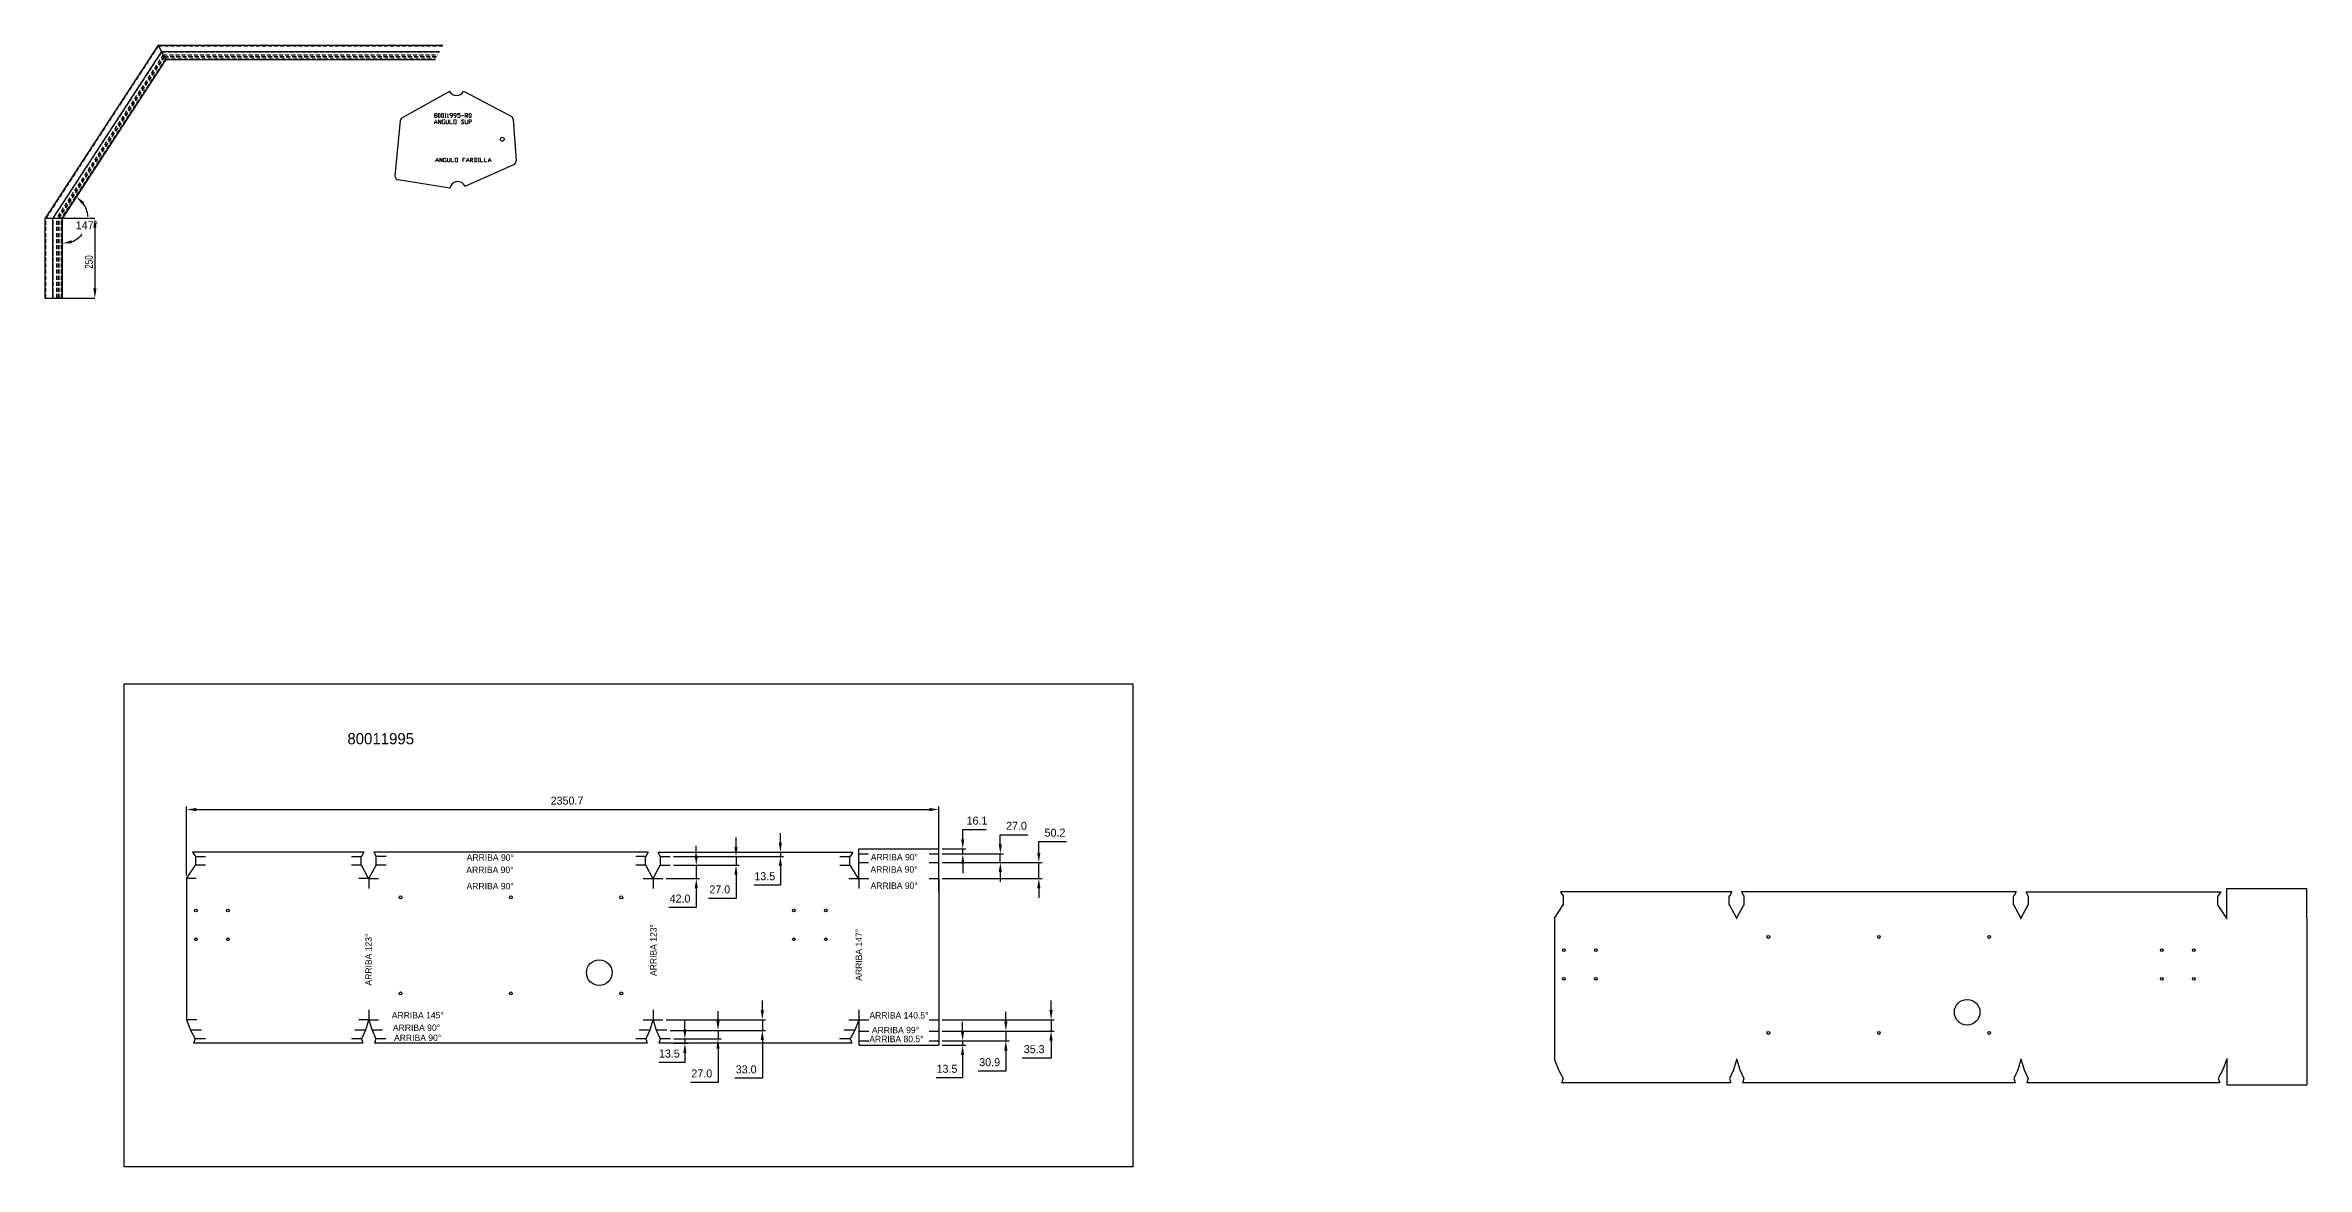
# Model space of a CAD drawing. Extents: x -3691 to 13028, y -15755 to 4299.
# Drawn here: x 5961 to 13028, y 794 to 4299 of the extents above; entities that cross this region are included whole.
import ezdxf

# ---------------------------------------------------------------- set-up
doc = ezdxf.new("R2010")
doc.units = 0
doc.header["$PDSIZE"] = -1
doc.linetypes.add('HIDDEN', pattern=[1.905, 1.27, -0.635])
doc.layers.get('0').update_dxf_attribs({"linetype": 'CONTINUOUS'})
doc.layers.get('Defpoints').update_dxf_attribs({"linetype": 'CONTINUOUS'})
doc.layers.add('FORMATO', color=7, linetype='CONTINUOUS')
doc.layers.add('MARCADO', color=6, linetype='CONTINUOUS')
doc.styles.add('SLDTEXTSTYLE1', font='TXT', dxfattribs={"width": 0.75})
doc.dimstyles.new('ISO-25', dxfattribs={"dimtxt": 2.5, "dimasz": 2.5, "dimexe": 1.25, "dimexo": 0.625, "dimtad": 1, "dimdsep": 46, "dimtxsty": 'Standard', "dimcen": 2.5, "dimadec": 0, "dimazin": 0, "dimtfac": 1, "dimtmove": 0, "dimatfit": 3, "dimfxl": 1, "dimarcsym": 0})
doc.dimstyles.new('SLDDIMSTYLE2', dxfattribs={"dimtxt": 25, "dimasz": 30, "dimexe": 0, "dimexo": 0.0625, "dimgap": 6.25, "dimtad": 1, "dimdec": 1, "dimrnd": 1e-09, "dimzin": 12, "dimdsep": 46, "dimtxsty": 'SLDTEXTSTYLE1', "dimsah": 1, "dimcen": 0.09, "dimadec": 0, "dimazin": 0, "dimtfac": 1, "dimtofl": 0, "dimtmove": 0, "dimatfit": 3, "dimfxl": 1, "dimtolj": 1, "dimtzin": 12, "dimarcsym": 0})

# ---------------------------------------------------------------- blocks, each defined once
blk = doc.blocks.new('*D82')
at = {"color": 0, "lineweight": -2, "transparency": 16777216}
for p, q in [((8827.9, 1818.1), (8827.9, 1848.1)), ((8827.9, 1848.1), (8901.4, 1848.1)), ((8763.2, 1788.1), (8837.9, 1788.1)), ((8763.2, 1772), (8837.9, 1772)), ((8827.9, 1772), (8827.9, 1788.1)), ((8827.9, 1742), (8827.9, 1712))]:
    blk.add_line(p, q, dxfattribs=at)
at = {"color": 0, "transparency": 16777216}
for points in [[(8822.9, 1818.1), (8832.9, 1818.1), (8827.9, 1788.1)], [(8822.9, 1742), (8832.9, 1742), (8827.9, 1772)]]:
    blk.add_solid(points, dxfattribs=at)
at = {"layer": 'Defpoints', "color": 0, "transparency": 16777216}
for p in [(8753.2, 1788.1), (8753.2, 1772), (8827.9, 1788.1)]:
    blk.add_point(p, dxfattribs=at)
at = {"color": 0, "transparency": 16777216, "insert": (8872.3, 1875.8), "char_height": 25, "attachment_point": 5}
blk.add_mtext('16.1', dxfattribs=at)
blk = doc.blocks.new('*D83')
at = {"color": 0, "lineweight": -2, "transparency": 16777216}
for p, q in [((8763.2, 1772), (8955.2, 1772)), ((8945.2, 1802), (8945.2, 1832)), ((8945.2, 1832), (9031.3, 1832)), ((8945.2, 1745), (8945.2, 1772)), ((8763.2, 1745), (8955.2, 1745)), ((8945.2, 1715), (8945.2, 1685))]:
    blk.add_line(p, q, dxfattribs=at)
at = {"color": 0, "transparency": 16777216}
for points in [[(8940.2, 1802), (8950.2, 1802), (8945.2, 1772)], [(8940.2, 1715), (8950.2, 1715), (8945.2, 1745)]]:
    blk.add_solid(points, dxfattribs=at)
at = {"layer": 'Defpoints', "color": 0, "transparency": 16777216}
for p in [(8753.2, 1772), (8753.2, 1745), (8945.2, 1745)]:
    blk.add_point(p, dxfattribs=at)
at = {"color": 0, "transparency": 16777216, "insert": (8995.9, 1859.7), "char_height": 25, "attachment_point": 5}
blk.add_mtext('27.0', dxfattribs=at)
blk = doc.blocks.new('*D84')
at = {"color": 0, "lineweight": -2, "transparency": 16777216}
for p, q in [((9065.5, 1775), (9065.5, 1810.4)), ((9065.5, 1810.4), (9151.6, 1810.4)), ((8763.2, 1745), (9075.5, 1745)), ((9065.5, 1694.8), (9065.5, 1745)), ((8763.2, 1694.8), (9075.5, 1694.8)), ((9065.5, 1664.8), (9065.5, 1634.8))]:
    blk.add_line(p, q, dxfattribs=at)
at = {"color": 0, "transparency": 16777216}
for points in [[(9060.5, 1775), (9070.5, 1775), (9065.5, 1745)], [(9060.5, 1664.8), (9070.5, 1664.8), (9065.5, 1694.8)]]:
    blk.add_solid(points, dxfattribs=at)
at = {"layer": 'Defpoints', "color": 0, "transparency": 16777216}
for p in [(8753.2, 1745), (8753.2, 1694.8), (9065.5, 1694.8)]:
    blk.add_point(p, dxfattribs=at)
at = {"color": 0, "transparency": 16777216, "insert": (9116.2, 1838.1), "char_height": 25, "attachment_point": 5}
blk.add_mtext('50.2', dxfattribs=at)
blk = doc.blocks.new('*D85')
at = {"color": 0, "lineweight": -2, "transparency": 16777216}
for p, q in [((7995.1, 1766.8), (7995.1, 1796.8)), ((7924.1, 1736.8), (8005.1, 1736.8)), ((7995.1, 1736.8), (7995.1, 1694.8)), ((7901, 1694.8), (8005.1, 1694.8)), ((7995.1, 1664.8), (7995.1, 1604.6)), ((7995.1, 1604.6), (7909, 1604.6))]:
    blk.add_line(p, q, dxfattribs=at)
at = {"color": 0, "transparency": 16777216}
for points in [[(7990.1, 1766.8), (8000.1, 1766.8), (7995.1, 1736.8)], [(7990.1, 1664.8), (8000.1, 1664.8), (7995.1, 1694.8)]]:
    blk.add_solid(points, dxfattribs=at)
at = {"layer": 'Defpoints', "color": 0, "transparency": 16777216}
for p in [(7914.1, 1736.8), (7995.1, 1736.8), (7891, 1694.8)]:
    blk.add_point(p, dxfattribs=at)
at = {"color": 0, "transparency": 16777216, "insert": (7944.4, 1632.4), "char_height": 25, "attachment_point": 5}
blk.add_mtext('42.0', dxfattribs=at)
blk = doc.blocks.new('*D86')
at = {"color": 0, "lineweight": -2, "transparency": 16777216}
for p, q in [((8119.3, 1793.8), (8119.3, 1823.8)), ((7924.1, 1763.8), (8129.3, 1763.8)), ((7924.1, 1736.8), (8129.3, 1736.8)), ((8119.3, 1763.8), (8119.3, 1736.8)), ((8119.3, 1706.8), (8119.3, 1633.1)), ((8119.3, 1633.1), (8033.3, 1633.1))]:
    blk.add_line(p, q, dxfattribs=at)
at = {"color": 0, "transparency": 16777216}
for points in [[(8114.3, 1793.8), (8124.3, 1793.8), (8119.3, 1763.8)], [(8114.3, 1706.8), (8124.3, 1706.8), (8119.3, 1736.8)]]:
    blk.add_solid(points, dxfattribs=at)
at = {"layer": 'Defpoints', "color": 0, "transparency": 16777216}
for p in [(7914.1, 1763.8), (7914.1, 1736.8), (8119.3, 1763.8)]:
    blk.add_point(p, dxfattribs=at)
at = {"color": 0, "transparency": 16777216, "insert": (8068.7, 1660.8), "char_height": 25, "attachment_point": 5}
blk.add_mtext('27.0', dxfattribs=at)
blk = doc.blocks.new('*D87')
at = {"color": 0, "lineweight": -2, "transparency": 16777216}
for p, q in [((8041.7, 1777.3), (8267.9, 1777.3)), ((8257.9, 1807.3), (8257.9, 1837.3)), ((8257.9, 1777.3), (8257.9, 1763.8)), ((7924.1, 1763.8), (8267.9, 1763.8)), ((8257.9, 1733.8), (8257.9, 1674.5)), ((8257.9, 1674.5), (8176, 1674.5))]:
    blk.add_line(p, q, dxfattribs=at)
at = {"color": 0, "transparency": 16777216}
for points in [[(8252.9, 1807.3), (8262.9, 1807.3), (8257.9, 1777.3)], [(8252.9, 1733.8), (8262.9, 1733.8), (8257.9, 1763.8)]]:
    blk.add_solid(points, dxfattribs=at)
at = {"layer": 'Defpoints', "color": 0, "transparency": 16777216}
for p in [(8031.7, 1777.3), (8257.9, 1777.3), (7914.1, 1763.8)]:
    blk.add_point(p, dxfattribs=at)
at = {"color": 0, "transparency": 16777216, "insert": (8209.3, 1702.2), "char_height": 25, "attachment_point": 5}
blk.add_mtext('13.5', dxfattribs=at)
blk = doc.blocks.new('*D88')
at = {"color": 0, "lineweight": -2, "transparency": 16777216}
for p, q in [((8827.2, 1217.6), (8827.2, 1247.6)), ((8763.2, 1187.6), (8837.2, 1187.6)), ((8763.2, 1174.1), (8837.2, 1174.1)), ((8827.2, 1187.6), (8827.2, 1174.1)), ((8827.2, 1144.1), (8827.2, 1072.7)), ((8827.2, 1072.7), (8745.2, 1072.7))]:
    blk.add_line(p, q, dxfattribs=at)
at = {"color": 0, "transparency": 16777216}
for points in [[(8822.2, 1217.6), (8832.2, 1217.6), (8827.2, 1187.6)], [(8822.2, 1144.1), (8832.2, 1144.1), (8827.2, 1174.1)]]:
    blk.add_solid(points, dxfattribs=at)
at = {"layer": 'Defpoints', "color": 0, "transparency": 16777216}
for p in [(8753.2, 1187.6), (8753.2, 1174.1), (8827.2, 1174.1)]:
    blk.add_point(p, dxfattribs=at)
at = {"color": 0, "transparency": 16777216, "insert": (8778.6, 1100.4), "char_height": 25, "attachment_point": 5}
blk.add_mtext('13.5', dxfattribs=at)
blk = doc.blocks.new('*D89')
at = {"color": 0, "lineweight": -2, "transparency": 16777216}
for p, q in [((8962.6, 1248.5), (8962.6, 1278.5)), ((8763.2, 1218.5), (8972.6, 1218.5)), ((8962.6, 1218.5), (8962.6, 1187.6)), ((8763.2, 1187.6), (8972.6, 1187.6)), ((8962.6, 1157.6), (8962.6, 1093.2)), ((8962.6, 1093.2), (8876.5, 1093.2))]:
    blk.add_line(p, q, dxfattribs=at)
at = {"color": 0, "transparency": 16777216}
for points in [[(8957.6, 1248.5), (8967.6, 1248.5), (8962.6, 1218.5)], [(8957.6, 1157.6), (8967.6, 1157.6), (8962.6, 1187.6)]]:
    blk.add_solid(points, dxfattribs=at)
at = {"layer": 'Defpoints', "color": 0, "transparency": 16777216}
for p in [(8753.2, 1218.5), (8962.6, 1218.5), (8753.2, 1187.6)]:
    blk.add_point(p, dxfattribs=at)
at = {"color": 0, "transparency": 16777216, "insert": (8912, 1121), "char_height": 25, "attachment_point": 5}
blk.add_mtext('30.9', dxfattribs=at)
blk = doc.blocks.new('*D90')
at = {"color": 0, "lineweight": -2, "transparency": 16777216}
for p, q in [((9103.8, 1283.8), (9103.8, 1313.8)), ((8763.2, 1253.8), (9113.8, 1253.8)), ((8763.2, 1218.5), (9113.8, 1218.5)), ((9103.8, 1253.8), (9103.8, 1218.5)), ((9103.8, 1134), (9013.6, 1134)), ((9103.8, 1188.5), (9103.8, 1134))]:
    blk.add_line(p, q, dxfattribs=at)
at = {"color": 0, "transparency": 16777216}
for points in [[(9098.8, 1283.8), (9108.8, 1283.8), (9103.8, 1253.8)], [(9098.8, 1188.5), (9108.8, 1188.5), (9103.8, 1218.5)]]:
    blk.add_solid(points, dxfattribs=at)
at = {"layer": 'Defpoints', "color": 0, "transparency": 16777216}
for p in [(8753.2, 1253.8), (8753.2, 1218.5), (9103.8, 1253.8)]:
    blk.add_point(p, dxfattribs=at)
at = {"color": 0, "transparency": 16777216, "insert": (9051.1, 1161.7), "char_height": 25, "attachment_point": 5}
blk.add_mtext('35.3', dxfattribs=at)
blk = doc.blocks.new('*D91')
at = {"color": 0, "lineweight": -2, "transparency": 16777216}
for p, q in [((8201.6, 1283.8), (8201.6, 1313.8)), ((7901, 1253.8), (8211.6, 1253.8)), ((7913.1, 1220.7), (8211.6, 1220.7)), ((8201.6, 1253.8), (8201.6, 1220.7)), ((8201.6, 1190.7), (8201.6, 1070.8)), ((8201.6, 1070.8), (8115.6, 1070.8))]:
    blk.add_line(p, q, dxfattribs=at)
at = {"color": 0, "transparency": 16777216}
for points in [[(8196.6, 1283.8), (8206.6, 1283.8), (8201.6, 1253.8)], [(8196.6, 1190.7), (8206.6, 1190.7), (8201.6, 1220.7)]]:
    blk.add_solid(points, dxfattribs=at)
at = {"layer": 'Defpoints', "color": 0, "transparency": 16777216}
for p in [(7891, 1253.8), (7903.1, 1220.7), (8201.6, 1220.7)]:
    blk.add_point(p, dxfattribs=at)
at = {"color": 0, "transparency": 16777216, "insert": (8151, 1098.6), "char_height": 25, "attachment_point": 5}
blk.add_mtext('33.0', dxfattribs=at)
blk = doc.blocks.new('*D92')
at = {"color": 0, "lineweight": -2, "transparency": 16777216}
for p, q in [((8063.1, 1250.7), (8063.1, 1280.7)), ((7913.1, 1220.7), (8073.1, 1220.7)), ((8063.1, 1220.7), (8063.1, 1193.7)), ((7925.1, 1193.7), (8073.1, 1193.7)), ((8063.1, 1163.7), (8063.1, 1058.1)), ((8063.1, 1058.1), (7977, 1058.1))]:
    blk.add_line(p, q, dxfattribs=at)
at = {"color": 0, "transparency": 16777216}
for points in [[(8058.1, 1250.7), (8068.1, 1250.7), (8063.1, 1220.7)], [(8058.1, 1163.7), (8068.1, 1163.7), (8063.1, 1193.7)]]:
    blk.add_solid(points, dxfattribs=at)
at = {"layer": 'Defpoints', "color": 0, "transparency": 16777216}
for p in [(7903.1, 1220.7), (7915.1, 1193.7), (8063.1, 1193.7)]:
    blk.add_point(p, dxfattribs=at)
at = {"color": 0, "transparency": 16777216, "insert": (8012.5, 1085.8), "char_height": 25, "attachment_point": 5}
blk.add_mtext('27.0', dxfattribs=at)
blk = doc.blocks.new('*D93')
at = {"color": 0, "lineweight": -2, "transparency": 16777216}
for p, q in [((7959.6, 1223.7), (7959.6, 1253.7)), ((7925.1, 1193.7), (7969.6, 1193.7)), ((7925.1, 1180.2), (7969.6, 1180.2)), ((7959.6, 1193.7), (7959.6, 1180.2)), ((7959.6, 1150.2), (7959.6, 1120.2)), ((7959.6, 1120.2), (7877.7, 1120.2))]:
    blk.add_line(p, q, dxfattribs=at)
at = {"color": 0, "transparency": 16777216}
for points in [[(7954.6, 1223.7), (7964.6, 1223.7), (7959.6, 1193.7)], [(7954.6, 1150.2), (7964.6, 1150.2), (7959.6, 1180.2)]]:
    blk.add_solid(points, dxfattribs=at)
at = {"layer": 'Defpoints', "color": 0, "transparency": 16777216}
for p in [(7915.1, 1193.7), (7915.1, 1180.2), (7959.6, 1180.2)]:
    blk.add_point(p, dxfattribs=at)
at = {"color": 0, "transparency": 16777216, "insert": (7911, 1148), "char_height": 25, "attachment_point": 5}
blk.add_mtext('13.5', dxfattribs=at)
blk = doc.blocks.new('*D94')
at = {"color": 0, "lineweight": -2, "transparency": 16777216}
for p, q in [((6402.5, 1704.8), (6402.5, 1920.7)), ((6432.5, 1910.7), (8723.2, 1910.7)), ((8753.2, 1654.3), (8753.2, 1920.7))]:
    blk.add_line(p, q, dxfattribs=at)
at = {"color": 0, "transparency": 16777216}
for points in [[(6432.5, 1915.7), (6432.5, 1905.7), (6402.5, 1910.7)], [(8723.2, 1915.7), (8723.2, 1905.7), (8753.2, 1910.7)]]:
    blk.add_solid(points, dxfattribs=at)
at = {"layer": 'Defpoints', "color": 0, "transparency": 16777216}
for p in [(8753.2, 1910.7), (6402.5, 1694.8), (8753.2, 1644.3)]:
    blk.add_point(p, dxfattribs=at)
at = {"color": 0, "transparency": 16777216, "insert": (7591.3, 1938.4), "char_height": 25, "attachment_point": 5}
blk.add_mtext('2350.7', dxfattribs=at)
blk = doc.blocks.new('*D101')
at = {"layer": 'Defpoints', "color": 0, "ltscale": 10, "transparency": 16777216}
for p in [(5984.7, 3759.1), (5984.7, 3509.1), (6116, 3509.1)]:
    blk.add_point(p, dxfattribs=at)
at = {"layer": 'FORMATO', "color": 0, "lineweight": -2, "ltscale": 10, "transparency": 16777216}
for p, q in [((5984.7, 3759.1), (6116, 3759.1)), ((6116, 3729.1), (6116, 3539.1)), ((5984.7, 3509.1), (6116, 3509.1))]:
    blk.add_line(p, q, dxfattribs=at)
at = {"layer": 'FORMATO', "color": 0, "ltscale": 10, "transparency": 16777216}
for points in [[(6111, 3729.1), (6121, 3729.1), (6116, 3759.1)], [(6111, 3539.1), (6121, 3539.1), (6116, 3509.1)]]:
    blk.add_solid(points, dxfattribs=at)
at = {"layer": 'FORMATO', "color": 0, "ltscale": 10, "transparency": 16777216, "insert": (6097.3, 3621.6), "char_height": 25, "attachment_point": 5, "rotation": 90, "style": 'SLDTEXTSTYLE1'}
blk.add_mtext('\\A1;250', dxfattribs=at)
blk = doc.blocks.new('*D103')
at = {"color": 0, "lineweight": -2, "transparency": 16777216}
for start, end in [(3.61703, 35.1467), (291.71113, 320.69142)]:
    blk.add_arc((6014.5, 3759.1), 79.6, start, end, dxfattribs=at)
at = {"color": 0, "transparency": 16777216}
for points in [[(6076.1, 3801.3), (6083.1, 3808.5), (6058, 3825.8)], [(6044.9, 3680.2), (6043, 3690), (6014.5, 3679.4)]]:
    blk.add_solid(points, dxfattribs=at)
at = {"layer": 'Defpoints', "color": 0, "transparency": 16777216}
for p in [(6337.7, 4254.1), (6014.5, 3759.1), (6014.5, 3759.1), (6074.5, 3706.8), (6014.5, 3509.1)]:
    blk.add_point(p, dxfattribs=at)
at = {"color": 0, "transparency": 16777216, "insert": (6090.8, 3736.4), "char_height": 25, "attachment_point": 5}
blk.add_mtext('147°', dxfattribs=at)

msp = doc.modelspace()

# ---------------------------------------------------------------- linework, layer by layer
at = {"color": 7, "linetype": 'Continuous', "ltscale": 10}
for p, q in [((6313.318395, 4299.087916), (5960.730159, 3759.087916)), ((6324.163116, 4279.055192), (5984.65507, 3759.087916)), ((6337.480334, 4254.455192), (6014.034641, 3759.087916)), ((6337.679159, 4254.087916), (6014.473277, 3759.087916)), ((6313.318395, 4299.087916), (6324.163116, 4279.055192)), ((6313.318395, 4299.087916), (7203.318395, 4299.087916)), ((6324.163116, 4279.055192), (6337.480334, 4254.455192)), ((6324.163116, 4279.055192), (7192.473674, 4279.055192)), ((6337.480334, 4254.455192), (7179.156456, 4254.455192)), ((6337.679159, 4254.087916), (7178.95763, 4254.087916)), ((5960.730159, 3509.087916), (5960.730159, 3759.087916)), ((5960.730159, 3759.087916), (5984.65507, 3759.087916)), ((5984.65507, 3509.087916), (5984.65507, 3759.087916)), ((5984.65507, 3759.087916), (6014.034641, 3759.087916)), ((6014.034641, 3509.087916), (6014.034641, 3759.087916)), ((6014.473277, 3509.087916), (6014.473277, 3759.087916)), ((5960.730159, 3509.087916), (5984.65507, 3509.087916)), ((5984.65507, 3509.087916), (6014.034641, 3509.087916)), ((6014.034641, 3509.087916), (6014.473277, 3509.087916)), ((6402.483623, 1694.805264), (6429.907153, 1736.805264)), ((6971.174997, 1695.684673), (6948.914351, 1736.805264)), ((6972.127133, 1695.684673), (6994.387778, 1736.805264)), ((7859.550946, 1695.684673), (7837.2903, 1736.805264)), ((7860.503082, 1695.684673), (7882.763727, 1736.805264)), ((8753.152985, 1694.805264), (8753.152985, 1744.965507)), ((10677.063451, 1570.978175), (10704.48698, 1612.978175)), ((11245.754825, 1571.857584), (11223.494179, 1612.978175)), ((11246.706961, 1571.857584), (11268.967606, 1612.978175)), ((12134.130774, 1571.857584), (12111.870128, 1612.978175)), ((12135.08291, 1571.857584), (12157.343555, 1612.978175)), ((13027.732813, 1570.978175), (13027.732813, 1621.138418)), ((6953.587969, 1180.24872), (6424.269496, 1180.24872)), ((11228.167797, 1056.421631), (10698.849324, 1056.421631))]:
    msp.add_line(p, q, dxfattribs=at)
at = {"color": 7, "linetype": 'HIDDEN', "ltscale": 10}
for p, q in [((6314.13042, 4297.587916), (5962.521597, 3759.087916)), ((6324.364203, 4278.683738), (5985.098696, 3759.087916)), ((6329.558904, 4269.087916), (5996.558904, 3759.087916)), ((6332.166735, 4264.270645), (6002.312129, 3759.087916)), ((6332.832596, 4263.040645), (6003.781108, 3759.087916)), ((6336.349699, 4256.543738), (6011.540309, 3759.087916)), ((6336.867134, 4255.587916), (6012.68184, 3759.087916)), ((6314.13042, 4297.587916), (7202.506369, 4297.587916)), ((6324.364203, 4278.683738), (7192.272586, 4278.683738)), ((6329.558904, 4269.087916), (7187.077885, 4269.087916)), ((6332.166735, 4264.270645), (7184.470054, 4264.270645)), ((6332.832596, 4263.040645), (7183.804193, 4263.040645)), ((6336.349699, 4256.543738), (7180.28709, 4256.543738)), ((6336.867134, 4255.587916), (7179.769656, 4255.587916)), ((6408.818395, 4299.087916), (6408.818395, 4297.587916)), ((6417.818395, 4297.587916), (6417.818395, 4299.087916)), ((6442.289515, 4299.087916), (6442.289515, 4297.587916)), ((6522.289515, 4297.587916), (6522.289515, 4299.087916)), ((6753.818395, 4299.087916), (6753.818395, 4297.587916)), ((6762.818395, 4297.587916), (6762.818395, 4299.087916)), ((6070.033746, 3926.489804), (6071.28972, 3925.669727)), ((6075.936827, 3932.786917), (6074.680852, 3933.606995)), ((6015.36803, 3842.767537), (6016.624004, 3841.947459)), ((6015.36829, 3842.767936), (6016.624265, 3841.947858)), ((6021.270851, 3849.064251), (6020.014876, 3849.884328)), ((6021.271111, 3849.06465), (6020.015136, 3849.884727)), ((5962.521597, 3509.087916), (5962.521597, 3759.087916)), ((5985.098696, 3509.087916), (5985.098696, 3759.087916)), ((5996.558904, 3509.087916), (5996.558904, 3759.087916)), ((6002.312129, 3509.087916), (6002.312129, 3759.087916)), ((6003.781108, 3509.087916), (6003.781108, 3759.087916)), ((6011.540309, 3509.087916), (6011.540309, 3759.087916)), ((6012.68184, 3509.087916), (6012.68184, 3759.087916))]:
    msp.add_line(p, q, dxfattribs=at)
for p, q in [((7223.74099, 4154.660616), (7076.447445, 4072.361266)), ((7267.707492, 4155.247751), (7416.760722, 4077.113071)), ((7070.358101, 4063.058268), (7053.50103, 3891.385963)), ((7423.161208, 4067.305848), (7432.051114, 3937.67573)), ((6421.092447, 1777.305264), (6429.907153, 1763.805264)), ((6956.222581, 1777.305264), (6421.092447, 1777.305264)), ((6956.222581, 1777.305264), (6948.914351, 1763.805264)), ((7844.59853, 1777.305264), (6987.079549, 1777.305264)), ((6987.079549, 1777.305264), (6994.387778, 1763.805264)), ((7844.59853, 1777.305264), (7837.2903, 1763.805264)), ((7875.455498, 1777.305264), (8484.544162, 1777.305264)), ((7875.455498, 1777.305264), (7882.763727, 1763.805264)), ((8484.544162, 1777.305264), (8475.729456, 1763.805264)), ((8503.152985, 1788.088442), (8753.152985, 1788.088442)), ((8503.152985, 1771.965507), (8503.152985, 1788.088442)), ((8503.152985, 1744.965507), (8503.152985, 1771.965507)), ((8753.152985, 1771.965507), (8753.152985, 1788.088442)), ((8753.152985, 1744.965507), (8753.152985, 1771.965507)), ((6430.386564, 1763.805264), (6429.907153, 1763.805264)), ((6430.386564, 1736.805264), (6429.907153, 1736.805264)), ((6430.886564, 1737.305264), (6430.886564, 1763.305264)), ((6948.102326, 1737.305264), (6948.102326, 1763.305264)), ((6948.602326, 1763.805264), (6948.914351, 1763.805264)), ((6948.602326, 1736.805264), (6948.914351, 1736.805264)), ((6994.387778, 1763.805264), (6994.699804, 1763.805264)), ((6994.699804, 1736.805264), (6994.387778, 1736.805264)), ((6995.199804, 1737.305264), (6995.199804, 1763.305264)), ((7836.478275, 1737.305264), (7836.478275, 1763.305264)), ((7837.2903, 1763.805264), (7836.978275, 1763.805264)), ((7836.978275, 1736.805264), (7837.2903, 1736.805264)), ((7883.075753, 1763.805264), (7882.763727, 1763.805264)), ((7883.075753, 1736.805264), (7882.763727, 1736.805264)), ((7883.575753, 1737.305264), (7883.575753, 1763.305264)), ((8474.750044, 1737.305264), (8474.750044, 1763.305264)), ((8475.729456, 1763.805264), (8475.250044, 1763.805264)), ((8475.250044, 1736.805264), (8475.729456, 1736.805264)), ((8502.606267, 1695.642581), (8475.729456, 1736.805264)), ((8503.152985, 1695.805264), (8503.152985, 1744.965507)), ((6402.483623, 1694.805264), (6402.483623, 1253.776992)), ((8753.152985, 1694.805264), (8753.152985, 1253.776992)), ((10695.672275, 1653.478175), (10704.48698, 1639.978175)), ((11230.802409, 1653.478175), (10695.672275, 1653.478175)), ((10704.966392, 1639.978175), (10704.48698, 1639.978175)), ((10705.466392, 1613.478175), (10705.466392, 1639.478175)), ((11222.682154, 1613.478175), (11222.682154, 1639.478175)), ((11223.182154, 1639.978175), (11223.494179, 1639.978175)), ((11230.802409, 1653.478175), (11223.494179, 1639.978175)), ((12119.178358, 1653.478175), (11261.659377, 1653.478175)), ((11261.659377, 1653.478175), (11268.967606, 1639.978175)), ((11268.967606, 1639.978175), (11269.279632, 1639.978175)), ((11269.779632, 1613.478175), (11269.779632, 1639.478175)), ((12111.058103, 1613.478175), (12111.058103, 1639.478175)), ((12111.870128, 1639.978175), (12111.558103, 1639.978175)), ((12119.178358, 1653.478175), (12111.870128, 1639.978175)), ((12150.035326, 1653.478175), (12759.123989, 1653.478175)), ((12150.035326, 1653.478175), (12157.343555, 1639.978175)), ((12157.655581, 1639.978175), (12157.343555, 1639.978175)), ((12158.155581, 1613.478175), (12158.155581, 1639.478175)), ((12749.329872, 1613.478175), (12749.329872, 1639.478175)), ((12750.309284, 1639.978175), (12749.829872, 1639.978175)), ((12759.123989, 1653.478175), (12750.309284, 1639.978175)), ((12777.732813, 1664.261353), (13027.732813, 1664.261353)), ((12777.732813, 1648.138418), (12777.732813, 1664.261353)), ((12777.732813, 1621.138418), (12777.732813, 1648.138418)), ((13027.732813, 1648.138418), (13027.732813, 1664.261353)), ((13027.732813, 1621.138418), (13027.732813, 1648.138418)), ((10677.063451, 1570.978175), (10677.063451, 1129.949903)), ((10704.966392, 1612.978175), (10704.48698, 1612.978175)), ((11223.182154, 1612.978175), (11223.494179, 1612.978175)), ((11269.279632, 1612.978175), (11268.967606, 1612.978175)), ((12111.558103, 1612.978175), (12111.870128, 1612.978175)), ((12157.655581, 1612.978175), (12157.343555, 1612.978175)), ((12749.829872, 1612.978175), (12750.309284, 1612.978175)), ((12777.186095, 1571.815492), (12750.309284, 1612.978175)), ((12777.732813, 1571.978175), (12777.732813, 1621.138418)), ((13027.732813, 1570.978175), (13027.732813, 1129.949903)), ((6402.483623, 1253.776992), (6414.826939, 1220.74872)), ((6414.826939, 1220.74872), (6429.183094, 1193.74872)), ((6961.417282, 1220.74872), (6949.396108, 1193.74872)), ((6971.357408, 1252.829252), (6961.417282, 1220.74872)), ((6971.944721, 1252.829252), (6981.884848, 1220.74872)), ((6981.884848, 1220.74872), (6993.906022, 1193.74872)), ((7849.793231, 1220.74872), (7837.772057, 1193.74872)), ((7859.731047, 1252.821794), (7849.793231, 1220.74872)), ((7860.322981, 1252.821794), (7870.260797, 1220.74872)), ((7870.260797, 1220.74872), (7882.281971, 1193.74872)), ((8490.809669, 1220.74872), (8476.453514, 1193.74872)), ((8502.802913, 1252.840269), (8490.809669, 1220.74872)), ((8503.152985, 1250.658958), (8504.152985, 1252.658958)), ((8503.152985, 1250.658958), (8503.152985, 1218.517608)), ((8503.152985, 1218.517608), (8503.152985, 1187.617608)), ((8504.152985, 1253.776992), (8504.152985, 1252.658958)), ((8753.152985, 1253.776992), (8753.152985, 1218.517608)), ((8753.152985, 1218.517608), (8753.152985, 1187.617608)), ((6429.183094, 1193.74872), (6424.269496, 1180.24872)), ((6949.396108, 1193.74872), (6953.587969, 1180.24872)), ((6993.906022, 1193.74872), (6989.714161, 1180.24872)), ((7841.963918, 1180.24872), (6989.714161, 1180.24872)), ((7837.772057, 1193.74872), (7841.963918, 1180.24872)), ((7882.281971, 1193.74872), (7878.09011, 1180.24872)), ((8481.367112, 1180.24872), (7878.09011, 1180.24872)), ((8476.453514, 1193.74872), (8481.367112, 1180.24872)), ((8503.152985, 1187.617608), (8503.152985, 1174.117608)), ((8503.152985, 1174.117608), (8753.152985, 1174.117608)), ((8753.152985, 1187.617608), (8753.152985, 1174.117608)), ((10677.063451, 1129.949903), (10689.406767, 1096.921631)), ((10689.406767, 1096.921631), (10703.762922, 1069.921631)), ((10703.762922, 1069.921631), (10698.849324, 1056.421631)), ((11235.99711, 1096.921631), (11223.975935, 1069.921631)), ((11223.975935, 1069.921631), (11228.167797, 1056.421631)), ((11245.937236, 1129.002163), (11235.99711, 1096.921631)), ((11246.524549, 1129.002163), (11256.464676, 1096.921631)), ((11256.464676, 1096.921631), (11268.48585, 1069.921631)), ((11268.48585, 1069.921631), (11264.293989, 1056.421631)), ((12124.373059, 1096.921631), (12112.351885, 1069.921631)), ((12112.351885, 1069.921631), (12116.543746, 1056.421631)), ((12134.310874, 1128.994705), (12124.373059, 1096.921631)), ((12134.902809, 1128.994705), (12144.840625, 1096.921631)), ((12144.840625, 1096.921631), (12156.861799, 1069.921631)), ((12156.861799, 1069.921631), (12152.669938, 1056.421631)), ((12765.389497, 1096.921631), (12751.033342, 1069.921631)), ((12751.033342, 1069.921631), (12755.94694, 1056.421631)), ((12777.382741, 1129.01318), (12765.389497, 1096.921631)), ((12777.732813, 1126.831869), (12778.732813, 1128.831869)), ((12777.732813, 1126.831869), (12777.732813, 1094.690519)), ((12777.732813, 1094.690519), (12777.732813, 1063.790519)), ((12777.732813, 1063.790519), (12777.732813, 1050.290519)), ((12778.732813, 1129.949903), (12778.732813, 1128.831869)), ((13027.732813, 1129.949903), (13027.732813, 1094.690519)), ((13027.732813, 1094.690519), (13027.732813, 1063.790519)), ((13027.732813, 1063.790519), (13027.732813, 1050.290519)), ((12116.543746, 1056.421631), (11264.293989, 1056.421631)), ((12755.94694, 1056.421631), (12152.669938, 1056.421631)), ((12777.732813, 1050.290519), (13027.732813, 1050.290519))]:
    msp.add_line(p, q)
at = {"color": 2}
msp.add_line((7272.671773, 3858.303704), (7424.947166, 3925.886428), dxfattribs=at)
at = {"color": 40, "true_color": 0xf8d731}
msp.add_line((7225.143449, 3852.163347), (7063.523032, 3878.36797), dxfattribs=at)
msp.add_lwpolyline([(6207.437045, 2303.539701), (9359.165137, 2303.539701), (9359.165137, 794.396962), (6207.437045, 794.396962)], close=True)
for centre, radius in [((7388.840682, 4005.341836), 6), ((6431.733542, 1595.183808), 4.25), ((6531.722334, 1595.183808), 4.25), ((8299.955745, 1595.183808), 4.25), ((8399.944537, 1595.183808), 4.25), ((6431.733542, 1505.183808), 4.25), ((6531.722334, 1505.183808), 4.25), ((8299.955745, 1505.183808), 4.25), ((8399.944537, 1505.183808), 4.25), ((10706.31337, 1471.356719), 4.25), ((10806.302162, 1471.356719), 4.25), ((12574.535572, 1471.356719), 4.25), ((12674.524365, 1471.356719), 4.25), ((10706.31337, 1381.356719), 4.25), ((10806.302162, 1381.356719), 4.25), ((12574.535572, 1381.356719), 4.25), ((12674.524365, 1381.356719), 4.25)]:
    msp.add_circle(centre, radius)
at = {"color": 7, "linetype": 'Continuous', "ltscale": 100}
for centre, radius in [((7070.839039, 1636.305264), 4.5), ((7415.839039, 1636.305264), 4.5), ((7760.839039, 1636.305264), 4.5), ((11345.418867, 1512.478175), 4.5), ((11690.418867, 1512.478175), 4.5), ((12035.418867, 1512.478175), 4.5), ((7691.867919, 1401.105264), 40), ((7070.839039, 1336.305264), 4.5), ((7415.839039, 1336.305264), 4.5), ((7760.839039, 1336.305264), 4.5), ((11966.447747, 1277.278175), 40), ((11345.418867, 1212.478175), 4.5), ((11690.418867, 1212.478175), 4.5), ((12035.418867, 1212.478175), 4.5)]:
    msp.add_circle(centre, radius, dxfattribs=at)
for centre, radius, start, end in [((7245.565318, 4166.854824), 25, 209.1940035489, 332.3361773159), ((7082.300664, 4061.885588), 12, 119.1940035489, 174.3919161603), ((7411.189327, 4066.484828), 12, 3.923145621, 62.3361773159), ((7065.443593, 3890.213283), 12, 174.3919161603, 260.7903873177), ((7420.079233, 3936.85471), 12, 293.9325610847, 3.923145621), ((7249.821184, 3848.162177), 25, 23.9325610847, 170.7903873177), ((6430.886564, 1763.805264), 0.5, 269.9999999943, 179.9999999999), ((6430.886564, 1736.805264), 0.5, 180.0000000003, 90), ((6948.102326, 1763.805264), 0.5, 0, 270), ((6948.102326, 1736.805264), 0.5, 90, 0), ((6995.199804, 1763.805264), 0.5, 270.0000000001, 180.0000000001), ((6995.199804, 1736.805264), 0.5, 180.0000000002, 90), ((7836.478275, 1763.805264), 0.5, 359.9999999998, 269.9999999966), ((7836.478275, 1736.805264), 0.5, 90, 359.9999999998), ((7883.575753, 1763.805264), 0.5, 270, 180), ((7883.575753, 1736.805264), 0.5, 180.0000000003, 90), ((8474.750044, 1763.805264), 0.5, 0.0000000071, 270.0000000001), ((8474.750044, 1736.805264), 0.5, 90, 0.0000000002), ((6971.651065, 1694.805264), 1, 118.4289131165, 61.5710868836), ((7860.027014, 1694.805264), 1, 118.4289131165, 61.5710868837), ((8503.152985, 1694.805264), 1, 123.142173767, 89.9999999998), ((10705.466392, 1639.978175), 0.5, 269.9999999943, 179.9999999999), ((11222.682154, 1639.978175), 0.5, 0, 270), ((11269.779632, 1639.978175), 0.5, 270, 180.0000000001), ((12111.058103, 1639.978175), 0.5, 359.9999999998, 269.9999999966), ((12158.155581, 1639.978175), 0.5, 270, 180), ((12749.329872, 1639.978175), 0.5, 0.0000000071, 270.0000000001), ((10705.466392, 1612.978175), 0.5, 180.0000000003, 90), ((11222.682154, 1612.978175), 0.5, 90, 0), ((11246.230893, 1570.978175), 1, 118.4289131165, 61.5710868836), ((11269.779632, 1612.978175), 0.5, 180.0000000002, 90), ((12111.058103, 1612.978175), 0.5, 90, 359.9999999998), ((12134.606842, 1570.978175), 1, 118.4289131165, 61.5710868837), ((12158.155581, 1612.978175), 0.5, 180.0000000003, 90), ((12749.329872, 1612.978175), 0.5, 90, 0.0000000002), ((12777.732813, 1570.978175), 1, 123.142173767, 89.9999999998), ((6971.651065, 1253.785163), 1, 287.0769983563, 252.9230016437), ((7860.027014, 1253.776992), 1, 287.2155518961, 252.7844481039), ((8503.152985, 1253.776992), 1, 0.0000000001, 249.5082932208), ((11246.230893, 1129.958074), 1, 287.0769983563, 252.9230016437), ((12134.606842, 1129.949903), 1, 287.215551896, 252.784448104), ((12777.732813, 1129.949903), 1, 0.0000000001, 249.5082932209)]:
    msp.add_arc(centre, radius, start, end)
at = {"layer": 'MARCADO'}
for p, q in [((8503.152985, 1771.965507), (8533.152985, 1771.965507)), ((8723.152985, 1771.965507), (8753.152985, 1771.965507)), ((6431.386564, 1763.805264), (6461.386564, 1763.805264)), ((6461.386564, 1736.805264), (6431.386564, 1736.805264)), ((6917.602326, 1763.805264), (6947.602326, 1763.805264)), ((6947.602326, 1736.805264), (6917.602326, 1736.805264)), ((7025.699804, 1763.805264), (6995.699804, 1763.805264)), ((7025.699804, 1736.805264), (6995.699804, 1736.805264)), ((7835.978275, 1763.805264), (7805.978275, 1763.805264)), ((7835.978275, 1736.805264), (7805.978275, 1736.805264)), ((7884.075753, 1763.805264), (7914.075753, 1763.805264)), ((7884.075753, 1736.805264), (7914.075753, 1736.805264)), ((8444.250044, 1763.805264), (8474.250044, 1763.805264)), ((8444.250044, 1736.805264), (8474.250044, 1736.805264)), ((8503.152985, 1744.965507), (8533.152985, 1744.965507)), ((8723.152985, 1744.965507), (8753.152985, 1744.965507)), ((6432.483623, 1694.805264), (6402.483623, 1694.805264)), ((6970.651065, 1694.805264), (6940.651065, 1694.805264)), ((6971.651065, 1693.805264), (6971.651065, 1663.805264)), ((6972.651065, 1694.805264), (7002.651065, 1694.805264)), ((7829.027014, 1694.805264), (7859.027014, 1694.805264)), ((7860.027014, 1693.805264), (7860.027014, 1663.805264)), ((7861.027014, 1694.805264), (7891.027014, 1694.805264)), ((8472.152985, 1694.805264), (8502.152985, 1694.805264)), ((8503.152985, 1693.805264), (8503.152985, 1663.805264)), ((8504.152985, 1694.805264), (8534.152985, 1694.805264)), ((8723.152985, 1694.805264), (8753.152985, 1694.805264)), ((6971.651065, 1284.785163), (6971.651065, 1254.785163)), ((7860.027014, 1284.776992), (7860.027014, 1254.776992)), ((8503.152985, 1284.776992), (8503.152985, 1254.776992)), ((6434.510171, 1253.776992), (6402.483623, 1253.776992)), ((6448.804041, 1220.74872), (6414.826939, 1220.74872)), ((6961.417282, 1220.74872), (6928.578194, 1220.74872)), ((6970.651098, 1253.776992), (6940.651066, 1253.776992)), ((6972.651031, 1253.776992), (7002.651064, 1253.776992)), ((7014.723936, 1220.74872), (6981.884848, 1220.74872)), ((7849.793231, 1220.74872), (7816.954143, 1220.74872)), ((7829.027014, 1253.776992), (7859.027014, 1253.776992)), ((7861.027014, 1253.776992), (7891.027014, 1253.776992)), ((7903.099885, 1220.74872), (7870.260797, 1220.74872)), ((8490.809669, 1220.74872), (8456.832567, 1220.74872)), ((8472.152985, 1253.776992), (8502.152985, 1253.776992)), ((8503.152985, 1218.517608), (8534.152985, 1218.517608)), ((8504.152985, 1253.776992), (8534.152985, 1253.776992)), ((8723.152985, 1253.776992), (8753.152985, 1253.776992)), ((8723.152985, 1218.517608), (8753.152985, 1218.517608)), ((6461.108427, 1193.74872), (6429.183094, 1193.74872)), ((6949.396108, 1193.74872), (6917.983151, 1193.74872)), ((7025.318979, 1193.74872), (6993.906022, 1193.74872)), ((7837.772057, 1193.74872), (7806.3591, 1193.74872)), ((7915.12106, 1193.74872), (7882.281971, 1193.74872)), ((8476.453514, 1193.74872), (8442.476413, 1193.74872)), ((8503.152985, 1187.617608), (8534.152985, 1187.617608)), ((8723.152985, 1187.617608), (8753.152985, 1187.617608))]:
    msp.add_line(p, q, dxfattribs=at)
at = {"layer": 'MARCADO', "lineweight": 0}
for points in [[(7179.363424, 4073.667628), (7177.371509, 4075.659543), (7177.371509, 4077.689041), (7179.363424, 4079.680955), (7183.347253, 4079.680955), (7185.339168, 4081.67287), (7185.339168, 4083.664785), (7183.347253, 4085.694283), (7179.363424, 4085.694283), (7177.371509, 4083.664785), (7177.371509, 4081.67287), (7179.363424, 4079.680955)], [(7177.371509, 4053.673315), (7177.371509, 4057.694728), (7181.355339, 4065.662386), (7185.339168, 4057.694728), (7185.339168, 4053.673315)], [(7177.371509, 4057.694728), (7185.339168, 4057.694728)], [(7183.347253, 4079.680955), (7185.339168, 4077.689041), (7185.339168, 4075.659543), (7183.347253, 4073.667628), (7179.363424, 4073.667628)], [(7189.360581, 4053.673315), (7189.360581, 4065.662386), (7197.328239, 4053.673315), (7197.328239, 4065.662386)], [(7207.325396, 4059.686642), (7209.31731, 4059.686642), (7209.31731, 4053.673315), (7203.341566, 4053.673315), (7201.349652, 4055.66523), (7201.349652, 4063.670472), (7203.341566, 4065.662386), (7209.31731, 4065.662386)], [(7209.31731, 4083.664785), (7211.346808, 4085.694283), (7211.346808, 4073.667628)], [(7209.31731, 4073.667628), (7213.338723, 4073.667628)], [(7213.338723, 4065.662386), (7213.338723, 4055.66523), (7215.330638, 4053.673315), (7219.314467, 4053.673315), (7221.343965, 4055.66523), (7221.343965, 4065.662386)], [(7217.322552, 4083.664785), (7219.314467, 4085.694283), (7219.314467, 4073.667628)], [(7217.322552, 4073.667628), (7221.343965, 4073.667628)], [(7227.319709, 4073.667628), (7229.311623, 4073.667628), (7233.333036, 4077.689041), (7233.333036, 4083.664785), (7231.303538, 4085.694283), (7227.319709, 4085.694283), (7225.327794, 4083.664785), (7225.327794, 4081.67287), (7227.319709, 4079.680955), (7233.333036, 4079.680955)], [(7225.327794, 4065.662386), (7225.327794, 4053.673315), (7233.333036, 4053.673315)], [(7239.30878, 4073.667628), (7241.300694, 4073.667628), (7245.322107, 4077.689041), (7245.322107, 4083.664785), (7243.292609, 4085.694283), (7239.30878, 4085.694283), (7237.316865, 4083.664785), (7237.316865, 4081.67287), (7239.30878, 4079.680955), (7245.322107, 4079.680955)], [(7249.305936, 4075.659543), (7251.297851, 4073.667628), (7255.319264, 4073.667628), (7257.311178, 4075.659543), (7257.311178, 4079.680955), (7255.319264, 4081.67287), (7249.305936, 4081.67287), (7249.305936, 4085.694283), (7257.311178, 4085.694283)], [(7261.295007, 4079.680955), (7269.300249, 4079.680955)], [(7261.295007, 4055.66523), (7263.286922, 4053.673315), (7267.308335, 4053.673315), (7269.300249, 4055.66523), (7261.295007, 4063.670472), (7263.286922, 4065.662386), (7267.308335, 4065.662386), (7269.300249, 4063.670472)], [(7273.284079, 4073.667628), (7273.284079, 4085.694283), (7279.297406, 4085.694283), (7281.28932, 4083.664785), (7281.28932, 4081.67287), (7279.297406, 4079.680955), (7273.284079, 4079.680955)], [(7273.284079, 4065.662386), (7273.284079, 4055.66523), (7275.275993, 4053.673315), (7279.297406, 4053.673315), (7281.28932, 4055.66523), (7281.28932, 4065.662386)], [(7275.275993, 4079.680955), (7281.28932, 4073.667628)], [(7285.27315, 4053.673315), (7285.27315, 4065.662386), (7291.286477, 4065.662386), (7293.278392, 4063.670472), (7293.278392, 4061.678557), (7291.286477, 4059.686642), (7285.27315, 4059.686642)], [(7181.468089, 3934.609436), (7181.468089, 3938.593266), (7185.489501, 3946.598507), (7189.47333, 3938.593266), (7189.47333, 3934.609436)], [(7181.468089, 3938.593266), (7189.47333, 3938.593266)], [(7193.45716, 3934.609436), (7193.45716, 3946.598507), (7201.462402, 3934.609436), (7201.462402, 3946.598507)], [(7211.459558, 3940.622764), (7213.451473, 3940.622764), (7213.451473, 3934.609436), (7207.438146, 3934.609436), (7205.446231, 3936.601351), (7205.446231, 3944.606593), (7207.438146, 3946.598507), (7213.451473, 3946.598507)], [(7217.435302, 3946.598507), (7217.435302, 3936.601351), (7219.427217, 3934.609436), (7223.448629, 3934.609436), (7225.440544, 3936.601351), (7225.440544, 3946.598507)], [(7229.424373, 3946.598507), (7229.424373, 3934.609436), (7237.429615, 3934.609436)], [(7265.42917, 3934.609436), (7265.42917, 3946.598507), (7273.396828, 3946.598507)], [(7265.42917, 3940.622764), (7269.412999, 3940.622764)], [(7277.418241, 3934.609436), (7277.418241, 3938.593266), (7281.40207, 3946.598507), (7285.3859, 3938.593266), (7285.3859, 3934.609436)], [(7277.418241, 3938.593266), (7285.3859, 3938.593266)], [(7289.407312, 3934.609436), (7289.407312, 3946.598507), (7295.383056, 3946.598507), (7297.374971, 3944.606593), (7297.374971, 3942.614678), (7295.383056, 3940.622764), (7289.407312, 3940.622764)], [(7291.399227, 3940.622764), (7297.374971, 3934.609436)], [(7301.396383, 3934.609436), (7307.372127, 3934.609436), (7309.364042, 3936.601351), (7309.364042, 3944.606593), (7307.372127, 3946.598507), (7301.396383, 3946.598507)], [(7303.388298, 3946.598507), (7303.388298, 3934.609436)], [(7313.385454, 3946.598507), (7317.369284, 3946.598507)], [(7313.385454, 3934.609436), (7317.369284, 3934.609436)], [(7315.377369, 3946.598507), (7315.377369, 3934.609436)], [(7321.390696, 3946.598507), (7321.390696, 3934.609436), (7329.358355, 3934.609436)], [(7333.379767, 3946.598507), (7333.379767, 3934.609436), (7341.347426, 3934.609436)], [(7345.368839, 3934.609436), (7345.368839, 3938.593266), (7349.352668, 3946.598507), (7353.336497, 3938.593266), (7353.336497, 3934.609436)], [(7345.368839, 3938.593266), (7353.336497, 3938.593266)]]:
    msp.add_lwpolyline(points, dxfattribs=at)
for points in [[(7191.352495, 4073.667628), (7189.360581, 4075.659543), (7189.360581, 4083.664785), (7191.352495, 4085.694283), (7193.34441, 4085.694283), (7195.336325, 4083.664785), (7195.336325, 4075.659543), (7193.34441, 4073.667628), (7191.352495, 4073.667628)], [(7201.349652, 4073.667628), (7199.357737, 4075.659543), (7199.357737, 4083.664785), (7201.349652, 4085.694283), (7203.341566, 4085.694283), (7205.333481, 4083.664785), (7205.333481, 4075.659543), (7203.341566, 4073.667628), (7201.349652, 4073.667628)], [(7237.316865, 4053.673315), (7237.316865, 4065.662386), (7245.322107, 4065.662386), (7245.322107, 4053.673315), (7237.316865, 4053.673315)], [(7287.265064, 4073.667628), (7285.27315, 4075.659543), (7285.27315, 4083.664785), (7287.265064, 4085.694283), (7289.294562, 4085.694283), (7291.286477, 4083.664785), (7291.286477, 4075.659543), (7289.294562, 4073.667628), (7287.265064, 4073.667628)], [(7241.413444, 3934.609436), (7241.413444, 3946.598507), (7249.418686, 3946.598507), (7249.418686, 3934.609436), (7241.413444, 3934.609436)]]:
    msp.add_lwpolyline(points, close=True, dxfattribs=at)

# ---------------------------------------------------------------- texts
at = {"attachment_point": 1}
for s, width, insert, char_height in [('80011995', 332.05908245, (6905.005479, 2149.605891), 35), ('ARRIBA 90%%D', 500.40091203, (7277.841467, 1770.555482), 20), ('ARRIBA 90%%D', 500.40091203, (8540.43613, 1771.851055), 20), ('ARRIBA 90%%D', 500.40091203, (7276.80522, 1732.231688), 20), ('ARRIBA 90%%D', 500.40091203, (8539.399883, 1733.527261), 20), ('ARRIBA 90%%D', 500.40091203, (7277.323505, 1681.4785), 20), ('ARRIBA 90%%D', 500.40091203, (8539.918169, 1682.774073), 20), ('ARRIBA 145%%D', 500.40091203, (7043.842537, 1278.008274), 20), ('ARRIBA 140.5%%D', 500.40091203, (8536.132643, 1277.663167), 20), ('ARRIBA 90%%D', 500.40091203, (7047.171363, 1238.917575), 20), ('ARRIBA 90%%D', 500.40091203, (7050.765651, 1207.519687), 20), ('ARRIBA 80.5%%D', 500.40091203, (8535.791333, 1203.688955), 20), ('ARRIBA 99%%D', 500.40091203, (8543.963, 1231.628337), 20)]:
    msp.add_mtext_dynamic_manual_height_columns(s, width=width, gutter_width=175, heights=[0], dxfattribs=dict(at, insert=insert, char_height=char_height))
at = {"char_height": 20, "attachment_point": 1, "rotation": 90}
for s, insert in [('ARRIBA 123%%D', (6961.034843, 1360.734383)), ('ARRIBA 123%%D', (7850.984509, 1390.602545)), ('ARRIBA 147%%D', (8492.857587, 1375.55372))]:
    msp.add_mtext_dynamic_manual_height_columns(s, width=500.40091203, gutter_width=175, heights=[0], dxfattribs=dict(at, insert=insert))

# ---------------------------------------------------------------- dimensions: what is measured, and where the dimension line sits
dim = msp.add_angular_dim_2l(base=(6074.539499, 3706.785856), line1=((6337.679159, 4254.087916), (6014.473277, 3759.087916)), line2=((6014.473277, 3509.087916), (6014.473277, 3759.087916)), dimstyle='ISO-25', override={"dimtxt": 25, "dimasz": 30, "dimexe": 10, "dimexo": 10, "dimgap": 15.24, "dimtih": 1, "dimtoh": 1, "dimdec": 1, "dimzin": 0, "dimtzin": 0})
dim.commit()
dim.dimension.update_dxf_attribs({"geometry": '*D103', "text_midpoint": (6090.811136, 3736.372551)})
at = {"color": 4}
dim = msp.add_linear_dim(base=(8753.152985, 1910.696643), p1=(6402.483623, 1694.805264), p2=(8753.152985, 1644.303896), dimstyle='ISO-25', override={"dimtxt": 25, "dimasz": 30, "dimexe": 10, "dimexo": 10, "dimgap": 15.24, "dimtih": 1, "dimtoh": 1, "dimdec": 1, "dimzin": 0, "dimtzin": 0}, dxfattribs=at)
dim.commit()
dim.dimension.update_dxf_attribs({"geometry": '*D94', "text_midpoint": (7591.310838, 1910.696643), "dimtype": 160})
for base, p1, p2, picture, middle in [((8827.87616, 1788.088442), (8753.152985, 1771.965507), (8753.152985, 1788.088442), '*D82', (8872.282827, 1875.828442)), ((7959.621231, 1180.24872), (7915.12106, 1193.74872), (7915.12106, 1180.24872), '*D93', (7911.047898, 1147.98872))]:
    dim = msp.add_linear_dim(base=base, p1=p1, p2=p2, angle=90, dimstyle='ISO-25', override={"dimtxt": 25, "dimasz": 30, "dimexe": 10, "dimexo": 10, "dimgap": 15.24, "dimtih": 1, "dimtoh": 1, "dimdec": 1, "dimzin": 0, "dimtzin": 0}, dxfattribs=at)
    dim.commit()
    dim.dimension.update_dxf_attribs({"geometry": picture, "text_midpoint": middle})
for base, p1, p2, picture, middle in [((8945.211087, 1744.965507), (8753.152985, 1771.965507), (8753.152985, 1744.965507), '*D83', (8995.867754, 1831.965507)), ((9065.548615, 1694.805264), (8753.152985, 1744.965507), (8753.152985, 1694.805264), '*D84', (9116.205282, 1810.396465)), ((7995.073236, 1736.805264), (7891.027014, 1694.805264), (7914.075753, 1736.805264), '*D85', (7944.416569, 1604.641226)), ((8257.917089, 1777.305264), (7914.075753, 1763.805264), (8031.656107, 1777.305264), '*D87', (8209.343756, 1674.497044)), ((8119.338584, 1763.805264), (7914.075753, 1736.805264), (7914.075753, 1763.805264), '*D86', (8068.681917, 1633.100966)), ((8201.632855, 1220.74872), (7891.027014, 1253.776992), (7903.099885, 1220.74872), '*D91', (8150.976188, 1070.831638)), ((8063.117735, 1193.74872), (7903.099885, 1220.74872), (7915.12106, 1193.74872), '*D92', (8012.461069, 1058.063844)), ((9103.816341, 1253.776992), (8753.152985, 1218.517608), (8753.152985, 1253.776992), '*D90', (9051.076341, 1133.956921)), ((8962.612412, 1218.517608), (8753.152985, 1187.617608), (8753.152985, 1218.517608), '*D89', (8911.955745, 1093.21417)), ((8827.150463, 1174.117608), (8753.152985, 1187.617608), (8753.152985, 1174.117608), '*D88', (8778.57713, 1072.664336))]:
    dim = msp.add_linear_dim(base=base, p1=p1, p2=p2, angle=90, dimstyle='ISO-25', override={"dimtxt": 25, "dimasz": 30, "dimexe": 10, "dimexo": 10, "dimgap": 15.24, "dimtih": 1, "dimtoh": 1, "dimdec": 1, "dimzin": 0, "dimtzin": 0}, dxfattribs=at)
    dim.commit()
    dim.dimension.update_dxf_attribs({"geometry": picture, "text_midpoint": middle, "dimtype": 160})
at = {"layer": 'FORMATO', "color": 7, "ltscale": 10}
dim = msp.add_linear_dim(base=(6116.009446, 3509.087916), p1=(5984.65507, 3759.087916), p2=(5984.65507, 3509.087916), angle=90, dimstyle='SLDDIMSTYLE2', dxfattribs=at)
dim.commit()
dim.dimension.update_dxf_attribs({"geometry": '*D101', "text_midpoint": (6116.009446, 3621.576945), "dimtype": 160})

doc.saveas('drawing.dxf')
